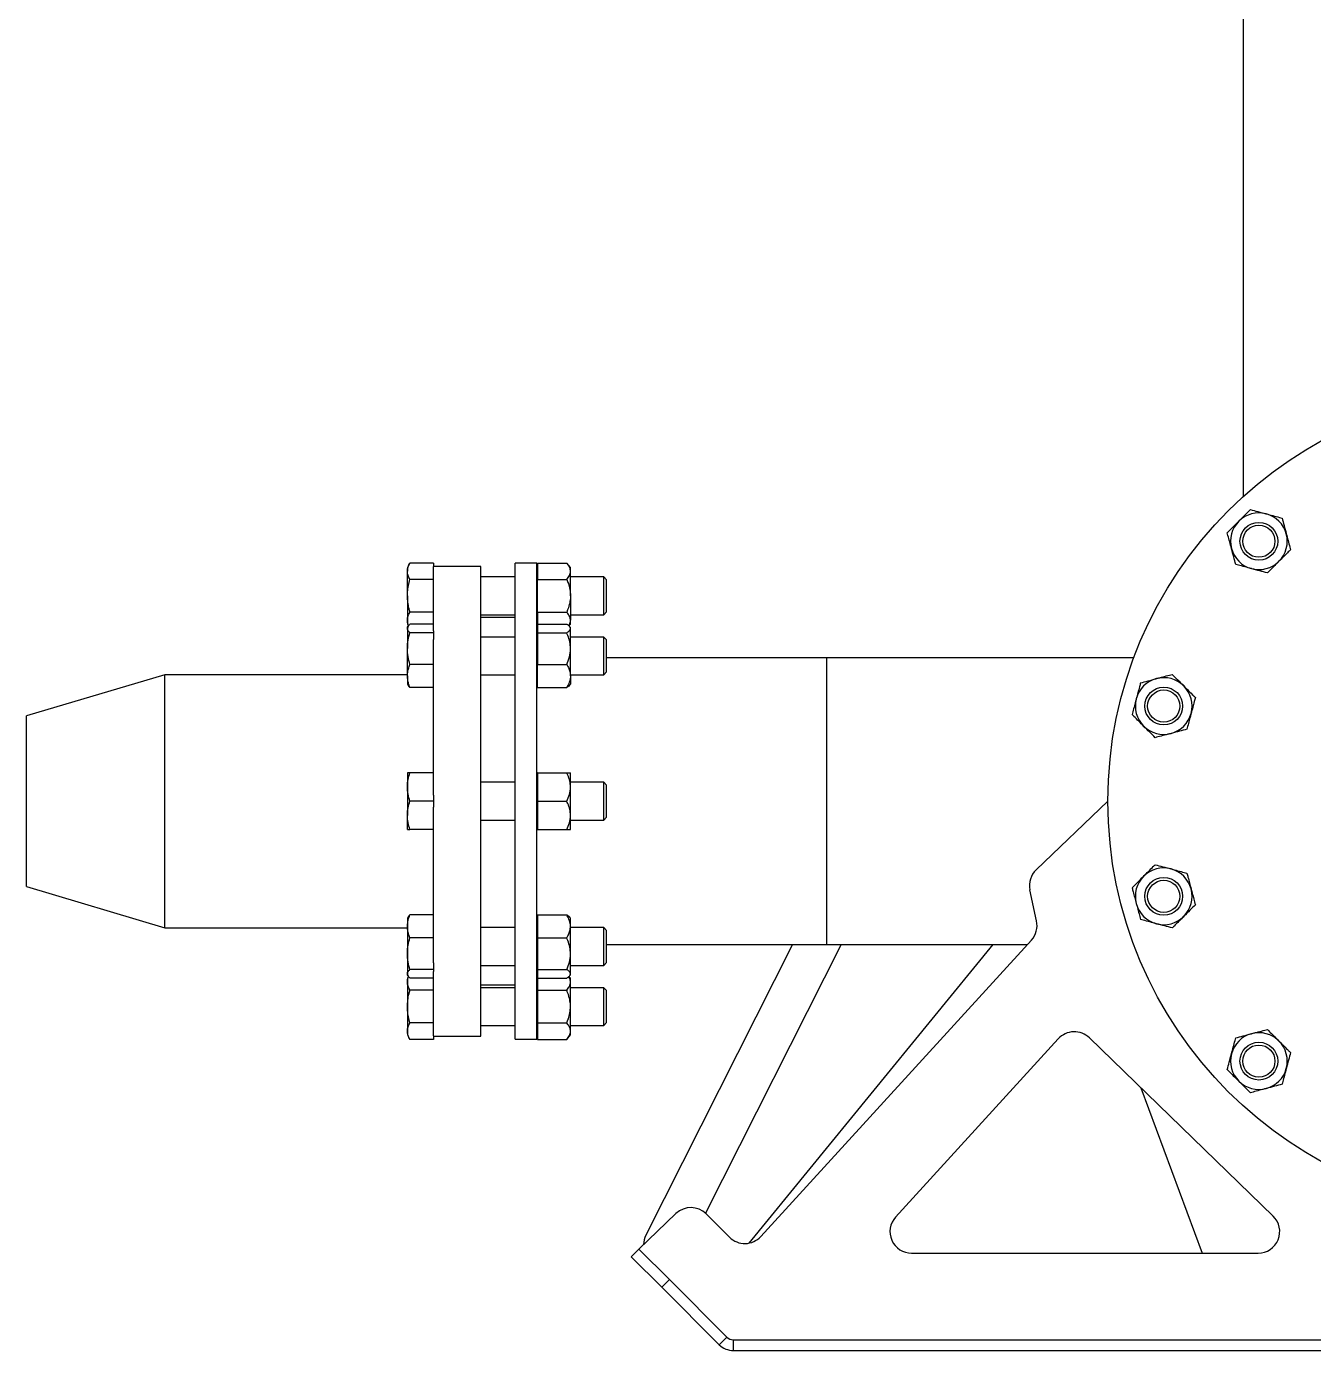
# Model space of a CAD drawing. Header units: inches. Extents: x 0.9 to 28, y -4.2 to 11.7.
# Drawn here: x 16.1094 to 16.4193, y 7.2933 to 7.6123 of the extents above; entities that cross this region are included whole.
import ezdxf

# ---------------------------------------------------------------- set-up
doc = ezdxf.new("R2010")
doc.units = ezdxf.units.IN
doc.header["$MEASUREMENT"] = 0

msp = doc.modelspace()

# ---------------------------------------------------------------- linework, layer by layer
at = {"color": 7, "linetype": 'Continuous', "lineweight": 25}
for p, q in [((16.40239549671963, 7.641804604737763), (16.40239549671963, 7.499027441128295)), ((16.20176460168245, 7.483028391750022), (16.20115427296635, 7.48197127140443)), ((16.20115427296635, 7.48197127140443), (16.20115427296635, 7.48105577833029)), ((16.20744593963302, 7.483028391750022), (16.20176460168245, 7.483028391750022)), ((16.20744593963302, 7.483028391750022), (16.20744593963302, 7.482202352823965)), ((16.21880174671963, 7.482220451194458), (16.20744593963302, 7.482220451194458)), ((16.20744593963302, 7.466652808197016), (16.20744593963302, 7.482202352823965)), ((16.21880174671963, 7.447303989166831), (16.21880174671963, 7.482220451194458)), ((16.2323434133863, 7.482950438071098), (16.22713508005296, 7.482950438071098)), ((16.22713508005296, 7.425658771404431), (16.22713508005296, 7.482950438071098)), ((16.2323434133863, 7.425658771404431), (16.2323434133863, 7.482950438071098)), ((16.23251008005296, 7.481971271404431), (16.2323434133863, 7.481971271404431)), ((16.23251008005296, 7.483028391750022), (16.23251008005296, 7.48105577833029)), ((16.23251008005296, 7.483028391750022), (16.2395152883863, 7.483028391750022)), ((16.24042674671963, 7.481971271404431), (16.2395152883863, 7.483028391750022)), ((16.24042674671963, 7.48105577833029), (16.24042674671963, 7.481971271404431)), ((16.20115427296635, 7.475137938071096), (16.20115427296635, 7.48105577833029)), ((16.20744593963302, 7.479083164910559), (16.20176460168245, 7.479083164910559)), ((16.22713508005297, 7.479695229737764), (16.21880174671963, 7.479695229737764)), ((16.23251008005296, 7.48105577833029), (16.23251008005296, 7.479083164910559)), ((16.23251008005296, 7.479083164910559), (16.2395152883863, 7.479083164910559)), ((16.23251008005296, 7.475137938071096), (16.23251008005296, 7.479083164910559)), ((16.24042674671963, 7.475137938071096), (16.24042674671963, 7.48105577833029)), ((16.24842354379968, 7.479695229737764), (16.24042674671963, 7.479695229737764)), ((16.24911260629968, 7.479006167237764), (16.24842354379968, 7.479695229737764)), ((16.24842354379968, 7.475137938071096), (16.24842354379968, 7.479695229737764)), ((16.24911260629968, 7.475137938071096), (16.24911260629968, 7.479006167237764)), ((16.20115427296635, 7.475137938071096), (16.20115427296635, 7.469220097811903)), ((16.23251008005296, 7.471192711231635), (16.23251008005296, 7.475137938071096)), ((16.24042674671963, 7.475137938071096), (16.24042674671963, 7.469220097811903)), ((16.24842354379969, 7.47058064640443), (16.24842354379968, 7.475137938071096)), ((16.24911260629968, 7.471269708904431), (16.24911260629968, 7.475137938071096)), ((16.20115427296635, 7.469220097811903), (16.20115427296635, 7.468304604737764)), ((16.20744593963302, 7.471192711231635), (16.20176460168245, 7.471192711231635)), ((16.21880174671963, 7.47058064640443), (16.22713508005297, 7.47058064640443)), ((16.22713508005296, 7.469929604737764), (16.21880174671963, 7.469929604737764)), ((16.23251008005296, 7.471192711231635), (16.23251008005296, 7.469220097811903)), ((16.23251008005296, 7.471192711231635), (16.2395152883863, 7.471192711231635)), ((16.23251008005296, 7.469220097811903), (16.23251008005296, 7.468267418671502)), ((16.24042674671963, 7.47058064640443), (16.24842354379969, 7.47058064640443)), ((16.24042674671963, 7.468304604737764), (16.24042674671963, 7.469220097811903)), ((16.24842354379969, 7.47058064640443), (16.24911260629968, 7.471269708904431)), ((16.20115427296635, 7.468304604737764), (16.20140606665749, 7.46786848527168)), ((16.20129790566217, 7.467727938142012), (16.20115427296635, 7.467479159015223)), ((16.20115427296635, 7.467479159015223), (16.20115427296635, 7.467246318828199)), ((16.20115427296635, 7.467246318828199), (16.20115427296635, 7.462414422490091)), ((16.20744593963302, 7.468267418671502), (16.20176460168245, 7.468267418671502)), ((16.20744593963302, 7.466225218984897), (16.20176460168245, 7.466225218984897)), ((16.20744593963302, 7.466652808197016), (16.20744593963302, 7.466225218984897)), ((16.20744593963302, 7.466225218984897), (16.20744593963302, 7.464629434320498)), ((16.2323434133863, 7.468304604737764), (16.23251008005296, 7.468304604737764)), ((16.23251008005296, 7.467479159015223), (16.2323434133863, 7.467479159015223)), ((16.23251008005296, 7.468267418671502), (16.23251008005296, 7.467246318828199)), ((16.23251008005296, 7.468267418671502), (16.2395152883863, 7.468267418671502)), ((16.23251008005296, 7.467246318828199), (16.23251008005296, 7.466225218984897)), ((16.23251008005296, 7.466225218984897), (16.23251008005296, 7.462414422490092)), ((16.23251008005296, 7.466225218984897), (16.2395152883863, 7.466225218984897)), ((16.24004496363337, 7.467861808119057), (16.24042674671963, 7.468304604737764)), ((16.24042674671963, 7.467479159015223), (16.24021283202854, 7.467727259848697)), ((16.24042674671963, 7.467246318828199), (16.24042674671963, 7.467479159015223)), ((16.24042674671963, 7.462414422490092), (16.24042674671963, 7.467246318828199)), ((16.20744593963302, 7.447303989166831), (16.20744593963302, 7.464629434320498)), ((16.22713508005297, 7.465203117348556), (16.21880174671963, 7.465203117348556)), ((16.24842354379968, 7.465203117348558), (16.24042674671963, 7.465203117348556)), ((16.24911260629968, 7.464514054848557), (16.24842354379968, 7.465203117348558)), ((16.24842354379968, 7.457423333840545), (16.24842354379968, 7.465203117348558)), ((16.24911260629968, 7.457910574606957), (16.24911260629968, 7.464514054848557)), ((16.20115427296635, 7.455813929343783), (16.20115427296635, 7.462414422490091)), ((16.23251008005296, 7.462414422490092), (16.23251008005296, 7.458603625995286)), ((16.24042674671963, 7.455813929343783), (16.24042674671963, 7.462414422490092)), ((16.30213508005296, 7.460163979737764), (16.24911260629968, 7.460163979737764)), ((16.37605401179319, 7.460163979737764), (16.30213508005296, 7.460163979737764)), ((16.30213508005296, 7.425658771404431), (16.30213508005296, 7.460163979737764)), ((16.30213508005296, 7.391153563071098), (16.30213508005296, 7.460163979737764)), ((16.20744593963302, 7.458603625995286), (16.20176460168245, 7.458603625995286)), ((16.23251008005296, 7.458603625995286), (16.2395152883863, 7.458603625995286)), ((16.23251008005296, 7.455813929343783), (16.23251008005296, 7.458603625995286)), ((16.24842354379969, 7.456088534015224), (16.24842354379968, 7.457423333840545)), ((16.24842354379969, 7.456088534015224), (16.24911260629968, 7.456777596515224)), ((16.24911260629968, 7.456777596515224), (16.24911260629968, 7.457910574606957)), ((16.14276008005296, 7.456127521404431), (16.10942674671963, 7.446240641942431)), ((16.20115427296635, 7.456127521404431), (16.14276008005296, 7.456127521404431)), ((16.14276008005296, 7.437318657234314), (16.14276008005296, 7.456127521404431)), ((16.20115427296635, 7.455813929343783), (16.20115427296635, 7.453812492348558)), ((16.20115427296635, 7.453812492348558), (16.20129790566217, 7.453563713221769)), ((16.21880174671963, 7.456088534015224), (16.22713508005297, 7.456088534015224)), ((16.2323434133863, 7.453812492348558), (16.23251008005296, 7.453812492348558)), ((16.23251008005296, 7.453024232692279), (16.23251008005296, 7.455813929343783)), ((16.24021283202854, 7.453564391515085), (16.24042674671963, 7.453812492348558)), ((16.24042674671963, 7.456088534015224), (16.24842354379969, 7.456088534015224)), ((16.24042674671963, 7.455813929343783), (16.24042674671963, 7.453812492348558)), ((16.20744593963302, 7.453024232692279), (16.20176460168245, 7.453024232692279)), ((16.23251008005296, 7.453024232692279), (16.2395152883863, 7.453024232692279)), ((16.20744593963302, 7.427089512793392), (16.20744593963302, 7.447303989166831)), ((16.21880174671963, 7.369097091614405), (16.21880174671963, 7.447303989166831)), ((16.10942674671963, 7.433535112266414), (16.10942674671963, 7.446240641942431)), ((16.14276008005296, 7.395190021404431), (16.14276008005296, 7.437318657234314)), ((16.10942674671963, 7.405076900866431), (16.10942674671963, 7.433535112266414)), ((16.20115427296635, 7.432492104737765), (16.20115427296635, 7.429075438071099)), ((16.20744593963302, 7.432492104737765), (16.20176460168245, 7.432492104737765)), ((16.23251008005296, 7.432492104737765), (16.2323434133863, 7.432492104737765)), ((16.23251008005296, 7.432492104737765), (16.23251008005296, 7.429075438071099)), ((16.23251008005296, 7.432492104737765), (16.2395152883863, 7.432492104737765)), ((16.24042674671963, 7.429075438071099), (16.24042674671963, 7.432492104737765)), ((16.20115427296635, 7.429075438071099), (16.20115427296635, 7.422242104737766)), ((16.22713508005297, 7.430216063071098), (16.21880174671963, 7.430216063071098)), ((16.23251008005296, 7.429075438071099), (16.23251008005296, 7.425658771404432)), ((16.24842354379968, 7.430216063071098), (16.24042674671963, 7.430216063071098)), ((16.24042674671963, 7.422242104737766), (16.24042674671963, 7.429075438071099)), ((16.24911260629968, 7.429527000571099), (16.24842354379968, 7.430216063071098)), ((16.24842354379968, 7.421101479737765), (16.24842354379968, 7.430216063071098)), ((16.24911260629968, 7.421790542237765), (16.24911260629968, 7.429527000571099)), ((16.20744593963302, 7.425658771404432), (16.20176460168245, 7.425658771404432)), ((16.20744593963302, 7.427089512793392), (16.20744593963302, 7.425658771404432)), ((16.20744593963302, 7.425658771404432), (16.20744593963302, 7.42422803001547)), ((16.22713508005296, 7.368367104737764), (16.22713508005296, 7.425658771404431)), ((16.2323434133863, 7.368367104737764), (16.2323434133863, 7.425658771404431)), ((16.23251008005296, 7.425658771404432), (16.2395152883863, 7.425658771404432)), ((16.23251008005296, 7.425658771404432), (16.23251008005296, 7.422242104737766)), ((16.30213508005296, 7.391153563071098), (16.30213508005296, 7.425658771404431)), ((16.35255475539576, 7.409145052064494), (16.3698434133863, 7.425658771404431)), ((16.20115427296635, 7.418825438071099), (16.20115427296635, 7.422242104737766)), ((16.20744593963302, 7.386688108488364), (16.20744593963302, 7.42422803001547)), ((16.23251008005296, 7.422242104737766), (16.23251008005296, 7.418825438071099)), ((16.24042674671963, 7.418825438071099), (16.24042674671963, 7.422242104737766)), ((16.24842354379968, 7.421101479737765), (16.24911260629968, 7.421790542237765)), ((16.20744593963302, 7.418825438071099), (16.20176460168245, 7.418825438071099)), ((16.21880174671963, 7.421101479737765), (16.22713508005297, 7.421101479737765)), ((16.2323434133863, 7.418825438071099), (16.23251008005296, 7.418825438071099)), ((16.23251008005296, 7.418825438071099), (16.2395152883863, 7.418825438071099)), ((16.24042674671963, 7.421101479737765), (16.24842354379968, 7.421101479737765)), ((16.10942674671963, 7.405076900866431), (16.14276008005296, 7.395190021404431)), ((16.35265767933062, 7.396809112754942), (16.35105890231378, 7.404290284655973)), ((16.20129685063867, 7.397752002232792), (16.20115427296635, 7.397505050460307)), ((16.20115427296635, 7.397505050460307), (16.20115427296635, 7.395503613465081)), ((16.20744593963302, 7.398293310116584), (16.20176460168245, 7.398293310116584)), ((16.23251008005296, 7.397505050460307), (16.2323434133863, 7.397505050460307)), ((16.23251008005296, 7.398293310116584), (16.23251008005296, 7.395503613465081)), ((16.23251008005296, 7.398293310116584), (16.2395152883863, 7.398293310116584)), ((16.24042674671963, 7.397505050460307), (16.24020734806046, 7.397759511665961)), ((16.24042674671963, 7.395503613465081), (16.24042674671963, 7.397505050460307)), ((16.14276008005296, 7.395190021404431), (16.20115427296635, 7.395190021404431)), ((16.20115427296635, 7.395503613465081), (16.20115427296635, 7.388903120318773)), ((16.20744593963302, 7.392713916813578), (16.20176460168245, 7.392713916813578)), ((16.22713508005297, 7.39522900879364), (16.21880174671963, 7.39522900879364)), ((16.23251008005296, 7.395503613465081), (16.23251008005296, 7.392713916813578)), ((16.23251008005296, 7.392713916813578), (16.23251008005296, 7.388903120318772)), ((16.23251008005296, 7.392713916813578), (16.2395152883863, 7.392713916813578)), ((16.24042674671963, 7.388903120318772), (16.24042674671963, 7.395503613465081)), ((16.24842354379969, 7.39522900879364), (16.24042674671963, 7.39522900879364)), ((16.24911260629968, 7.394539946293639), (16.24842354379969, 7.39522900879364)), ((16.24842354379968, 7.386114425460306), (16.24842354379969, 7.39522900879364)), ((16.24911260629968, 7.386803487960306), (16.24911260629968, 7.394539946293639)), ((16.24911260629968, 7.391153563071098), (16.30213508005296, 7.391153563071098)), ((16.29392210425881, 7.391153563071098), (16.25859821571534, 7.321142939583646)), ((16.30558956662356, 7.391153563071098), (16.27292047096564, 7.326404639606253)), ((16.28341384150519, 7.319207343439908), (16.3422041415751, 7.391153563071098)), ((16.28623354840085, 7.320802172049), (16.35141117776178, 7.392209411314564)), ((16.30213508005296, 7.391153563071098), (16.35044744234528, 7.391153563071098)), ((16.20115427296635, 7.388903120318773), (16.20115427296635, 7.384071223980664)), ((16.20744593963302, 7.386688108488364), (16.20744593963302, 7.385092323823967)), ((16.23251008005296, 7.388903120318772), (16.23251008005296, 7.385092323823967)), ((16.24042674671963, 7.384071223980664), (16.24042674671963, 7.388903120318772)), ((16.24842354379968, 7.386114425460306), (16.24911260629968, 7.386803487960306)), ((16.20115427296635, 7.383838383793639), (16.20115427296635, 7.384071223980664)), ((16.20115427296635, 7.383838383793639), (16.20129685063867, 7.383591432021154)), ((16.2014082055462, 7.383452762201108), (16.20115427296635, 7.383012938071099)), ((16.20744593963302, 7.385092323823967), (16.20176460168245, 7.385092323823967)), ((16.20744593963302, 7.385092323823967), (16.20744593963302, 7.384664734611848)), ((16.20744593963302, 7.369115189984898), (16.20744593963302, 7.384664734611848)), ((16.21880174671963, 7.386114425460306), (16.22713508005297, 7.386114425460306)), ((16.2323434133863, 7.383838383793639), (16.23251008005296, 7.383838383793639)), ((16.23251008005296, 7.385092323823967), (16.2395152883863, 7.385092323823967)), ((16.23251008005296, 7.385092323823967), (16.23251008005296, 7.384071223980664)), ((16.23251008005296, 7.384071223980664), (16.23251008005296, 7.383050124137363)), ((16.24042674671963, 7.383012938071099), (16.24004969478049, 7.383450247448424)), ((16.24020734806046, 7.383583922587984), (16.24042674671963, 7.383838383793639)), ((16.24042674671963, 7.386114425460306), (16.24842354379968, 7.386114425460306)), ((16.24042674671963, 7.383838383793639), (16.24042674671963, 7.384071223980664)), ((16.20115427296635, 7.383012938071099), (16.20115427296635, 7.382097444996958)), ((16.20115427296635, 7.382097444996958), (16.20115427296635, 7.376179604737766)), ((16.20744593963302, 7.383050124137363), (16.20176460168245, 7.383050124137363)), ((16.20744593963302, 7.380124831577228), (16.20176460168245, 7.380124831577228)), ((16.21880174671963, 7.381387938071098), (16.22713508005296, 7.381387938071098)), ((16.22713508005297, 7.380736896404432), (16.21880174671963, 7.380736896404432)), ((16.23251008005296, 7.383012938071099), (16.2323434133863, 7.383012938071099)), ((16.23251008005296, 7.383050124137363), (16.23251008005296, 7.382097444996958)), ((16.23251008005296, 7.383050124137363), (16.2395152883863, 7.383050124137363)), ((16.23251008005296, 7.382097444996958), (16.23251008005296, 7.380124831577228)), ((16.23251008005296, 7.380124831577228), (16.2395152883863, 7.380124831577228)), ((16.23251008005296, 7.380124831577228), (16.23251008005296, 7.376179604737766)), ((16.24042674671963, 7.382097444996958), (16.24042674671963, 7.383012938071099)), ((16.24042674671963, 7.376179604737766), (16.24042674671963, 7.382097444996958)), ((16.24842354379969, 7.380736896404432), (16.24042674671963, 7.380736896404432)), ((16.24911260629968, 7.380047833904432), (16.24842354379969, 7.380736896404432)), ((16.24842354379968, 7.371622313071098), (16.24842354379969, 7.380736896404432)), ((16.24911260629968, 7.372311375571099), (16.24911260629968, 7.380047833904432)), ((16.20115427296635, 7.376179604737766), (16.20115427296635, 7.370261764478572)), ((16.23251008005296, 7.376179604737766), (16.23251008005296, 7.372234377898303)), ((16.24042674671963, 7.370261764478572), (16.24042674671963, 7.376179604737766)), ((16.20744593963302, 7.372234377898303), (16.20176460168245, 7.372234377898303)), ((16.21880174671963, 7.371622313071098), (16.22713508005297, 7.371622313071098)), ((16.23251008005296, 7.372234377898303), (16.23251008005296, 7.370261764478572)), ((16.23251008005296, 7.372234377898303), (16.2395152883863, 7.372234377898303)), ((16.24042674671963, 7.371622313071098), (16.24842354379968, 7.371622313071098)), ((16.24842354379968, 7.371622313071098), (16.24911260629968, 7.372311375571099)), ((16.20115427296635, 7.370261764478572), (16.20115427296635, 7.369346271404432)), ((16.20115427296635, 7.369346271404432), (16.20176460168245, 7.368289151058841)), ((16.20744593963302, 7.368289151058841), (16.20176460168245, 7.368289151058841)), ((16.20744593963302, 7.369115189984898), (16.20744593963302, 7.368289151058841)), ((16.20744593963302, 7.369097091614405), (16.21880174671963, 7.369097091614405)), ((16.22713508005296, 7.368367104737764), (16.2323434133863, 7.368367104737764)), ((16.2323434133863, 7.369346271404432), (16.23251008005296, 7.369346271404432)), ((16.23251008005296, 7.370261764478572), (16.23251008005296, 7.368289151058841)), ((16.23251008005296, 7.368289151058841), (16.2395152883863, 7.368289151058841)), ((16.2395152883863, 7.368289151058841), (16.24042674671963, 7.369346271404432)), ((16.24042674671963, 7.369346271404432), (16.24042674671963, 7.370261764478572)), ((16.35789468334393, 7.36840971715031), (16.3187242862633, 7.325495454329029)), ((16.40962778360442, 7.325723516884615), (16.36536703705501, 7.368637779705896)), ((16.37773376797663, 7.356647264805336), (16.39251112604021, 7.316775897388684)), ((16.25690072131356, 7.31777856928537), (16.26582997047455, 7.326307577993957)), ((16.27311028948105, 7.326224136237483), (16.2787038778812, 7.320630547837332)), ((16.25505929740422, 7.31593714537603), (16.25690072131356, 7.31777856928537)), ((16.25690072131356, 7.31777856928537), (16.26426641695092, 7.31041287364801)), ((16.32257110896427, 7.316775897388684), (16.40600225259431, 7.316775897388684)), ((16.26242499304157, 7.30857144973867), (16.25505929740422, 7.31593714537603)), ((16.26426641695092, 7.31041287364801), (16.26242499304157, 7.30857144973867)), ((16.26426641695092, 7.31041287364801), (16.27809602262742, 7.296583267971505)), ((16.26242499304157, 7.30857144973867), (16.27625459871808, 7.294741844062164)), ((16.27625459871808, 7.294741844062164), (16.27809602262742, 7.296583267971505)), ((16.27964281871127, 7.29594256405535), (16.657960674728, 7.29594256405535)), ((16.27964281871127, 7.293338397388684), (16.27964281871127, 7.29594256405535)), ((16.27964281871127, 7.293338397388684), (16.657960674728, 7.293338397388684))]:
    msp.add_line(p, q, dxfattribs=at)
for centre, radius in [((16.46880174671963, 7.425658771404431), 0.09895833333333474), ((16.40619333380207, 7.488267184321991), 0.004557291666667122), ((16.40619333380207, 7.488267184321991), 0.003868229166667403), ((16.38327706418362, 7.448575041022885), 0.004557291666667893), ((16.38327706418362, 7.448575041022885), 0.003868229166667994), ((16.38327706418362, 7.40274250178598), 0.004557291666667893), ((16.38327706418362, 7.40274250178598), 0.003868229166668109), ((16.40619333380207, 7.363050358486873), 0.004557291666667122), ((16.40619333380207, 7.363050358486873), 0.003868229166667403)]:
    msp.add_circle(centre, radius, dxfattribs=at)
for centre, radius, start, end in [((16.40619333380207, 7.488267184321991), 0.006833333333333294, 74.99999999999353, 134.9999999999947), ((16.40619333380207, 7.488267184321991), 0.006833333333333294, 14.99999999999932, 74.99999999999353), ((16.40619333380207, 7.488267184321991), 0.006833333333333064, 134.9999999999947, 195), ((16.40619333380207, 7.488267184321991), 0.006833333333335409, 315.000000000014, 14.99999999999932), ((16.40619333380207, 7.488267184321991), 0.006833333333333064, 195, 255.0000000000241), ((16.40619333380207, 7.488267184321991), 0.006833333333335409, 255.0000000000241, 315.000000000014), ((16.38327706418362, 7.448575041022885), 0.006833333333333294, 105.0000000000065, 164.9999999999971), ((16.38327706418362, 7.448575041022885), 0.006833333333333294, 45.0000000000053, 105.0000000000065), ((16.38327706418362, 7.448575041022885), 0.006833333333333064, 345.0000000000015, 45.0000000000053), ((16.38327706418362, 7.448575041022885), 0.006833333333333178, 164.9999999999971, 225.000000000006), ((16.38327706418362, 7.448575041022885), 0.006833333333332864, 225.000000000006, 285.0000000000082), ((16.38327706418362, 7.448575041022885), 0.006833333333333064, 285.0000000000082, 345.0000000000015), ((16.35615222658358, 7.405378762489338), 0.005208333333333866, 133.6866918457779, 192.0630380615083), ((16.38327706418362, 7.40274250178598), 0.006833333333333294, 74.99999999999353, 134.9999999999974), ((16.38327706418362, 7.40274250178598), 0.006833333333333294, 14.99999999999569, 74.99999999999353), ((16.38327706418362, 7.40274250178598), 0.006833333333333294, 134.9999999999974, 195.0000000000072), ((16.38327706418362, 7.40274250178598), 0.006833333333332949, 314.999999999993, 14.99999999999569), ((16.38327706418362, 7.40274250178598), 0.006833333333333722, 195.0000000000072, 254.9999999999953), ((16.34756435506081, 7.395720634921576), 0.005208333333334357, 317.6114397998437, 12.06303806151232), ((16.38327706418362, 7.40274250178598), 0.006833333333333722, 254.9999999999953, 314.999999999993), ((16.36174150604489, 7.364898493543298), 0.005208333333334357, 45.88490613485796, 137.6114397998429), ((16.40619333380207, 7.363050358486873), 0.006833333333333722, 105.0000000000055, 165.0000000000007), ((16.40619333380207, 7.363050358486873), 0.006833333333335409, 44.99999999998688, 105.0000000000055), ((16.40619333380207, 7.363050358486873), 0.006833333333335409, 345.0000000000015, 44.99999999998688), ((16.40619333380207, 7.363050358486873), 0.006833333333334781, 165.0000000000007, 224.9999999999824), ((16.40619333380207, 7.363050358486873), 0.006833333333333294, 285.0000000000073, 345.0000000000015), ((16.40619333380207, 7.363050358486873), 0.006833333333334781, 224.9999999999824, 285.0000000000073), ((16.26942744166237, 7.322541288418803), 0.005208333333334213, 44.99999999999996, 133.6866918457847), ((16.40600225259431, 7.321984230722016), 0.005208333333333426, 270.0000000000008, 45.8849061348333), ((16.32257110896427, 7.321984230722016), 0.005208333333334357, 137.6114397998429, 270.0000000000008), ((16.2632481961932, 7.318796790043089), 0.005208333333333367, 153.2267534180624, 179.2264689724854), ((16.28238672569988, 7.324313395656013), 0.005208333333334357, 225.000000000025, 317.6114397998437), ((16.27964281871127, 7.29813006405535), 0.004791666666666305, 225.0000000000158, 270.0000000000008), ((16.27964281871127, 7.29813006405535), 0.002187500000001236, 224.999999999976, 270.0000000000008)]:
    msp.add_arc(centre, radius, start, end, dxfattribs=at)
for points, knots in [([(16.40415113411547, 7.495888777311602), (16.40391494133537, 7.495652584531506), (16.40335613153534, 7.495093774731471), (16.40242490402391, 7.494162547220045), (16.40171891009727, 7.493456553293406), (16.40136143746397, 7.493099080660099)], [0, 0, 0, 0, 0.2654708005955047, 0.6280788300799381, 1, 1, 1, 1]), ([(16.40415113411547, 7.495888777311602), (16.40474347612172, 7.495730059749383), (16.40594973634985, 7.495406843295394), (16.40726756577397, 7.49505373196544), (16.40794361707248, 7.494872584565963), (16.40796193061027, 7.494867677468299)], [0, 0, 0, 0, 0.484195218163577, 0.9860273763411915, 1, 1, 1, 1]), ([(16.40796193061027, 7.494867677468299), (16.40849502588171, 7.49472483502083), (16.40958048063832, 7.494433988295375), (16.41084336388153, 7.494095599750222), (16.41156287029772, 7.493902808587054), (16.41177272710508, 7.493846577624997)], [0, 0, 0, 0, 0.406044674543657, 0.8267623950146683, 1, 1, 1, 1]), ([(16.40136143746397, 7.493099080660099), (16.40129780755638, 7.493035450752513), (16.40088014765368, 7.492617790849812), (16.40010047124762, 7.491838114443748), (16.39923829025492, 7.490975933451058), (16.3987367736707, 7.49047441686683), (16.39857174081246, 7.490309384008596)], [0, 0, 0, 0, 0.06625438873007868, 0.4348867160202224, 0.8140395284738069, 1, 1, 1, 1]), ([(16.41177272710508, 7.493846577624997), (16.4119314446673, 7.493254235618744), (16.41225466112129, 7.492047975390612), (16.41260777245124, 7.490730145966496), (16.41278891985072, 7.490054094667988), (16.41279382694838, 7.490035781130191)], [0, 0, 0, 0, 0.4841952181635764, 0.9860273763411894, 1, 1, 1, 1]), ([(16.39959284065576, 7.486498587513791), (16.3994499982083, 7.487031682785222), (16.39915915148284, 7.488117137541834), (16.39882076293769, 7.489380020785047), (16.39862797177452, 7.49009952720124), (16.39857174081246, 7.490309384008596)], [0, 0, 0, 0, 0.4060446745436621, 0.8267623950146786, 1, 1, 1, 1]), ([(16.41279382694838, 7.490035781130191), (16.41293666939585, 7.489502685858759), (16.41322751612131, 7.488417231102147), (16.41356590466646, 7.487154347858934), (16.41375869582962, 7.486434841442742), (16.41381492679168, 7.486224984635386)], [0, 0, 0, 0, 0.4060446745436628, 0.8267623950146793, 1, 1, 1, 1]), ([(16.40061394049907, 7.482687791018985), (16.40045522293685, 7.483280133025238), (16.40013200648286, 7.484486393253369), (16.39977889515291, 7.485804222677485), (16.39959774775343, 7.486480273975992), (16.39959284065576, 7.486498587513791)], [0, 0, 0, 0, 0.4841952181635734, 0.9860273763411919, 0.9999999999999999, 0.9999999999999999, 0.9999999999999999, 0.9999999999999999]), ([(16.41381492679168, 7.486224984635386), (16.41357873401159, 7.48598879185529), (16.41301992421155, 7.485429982055255), (16.41208869670013, 7.484498754543829), (16.41138270277349, 7.48379276061719), (16.41102523014018, 7.483435287983882)], [0, 0, 0, 0, 0.2654708005955066, 0.62807883007994, 1, 1, 1, 1]), ([(16.20115427296635, 7.48105577833029), (16.20115500202897, 7.481102546094071), (16.20116052199228, 7.481456639601173), (16.20129382598951, 7.482124254498496), (16.20160672076224, 7.482725177239574), (16.20176460168245, 7.483028391750022)], [0, 0, 0, 0, 0.07010571820318945, 0.5307925293048706, 1, 1, 1, 1]), ([(16.24042674671963, 7.48105577833029), (16.24039210530938, 7.481331728748492), (16.24032157066849, 7.48189360147571), (16.23991298503342, 7.482547317945878), (16.23960509110987, 7.482919761873045), (16.2395152883863, 7.483028391750022)], [0, 0, 0, 0, 0.4060446745436295, 0.8267623950146986, 0.9999999999999999, 0.9999999999999999, 0.9999999999999999, 0.9999999999999999]), ([(16.40442473699387, 7.481666691175683), (16.40389164172244, 7.481809533623151), (16.40280618696583, 7.482100380348606), (16.40154330372262, 7.482438768893759), (16.40082379730642, 7.482631560056928), (16.40061394049907, 7.482687791018985)], [0, 0, 0, 0, 0.4060446745436602, 0.8267623950146742, 1, 1, 1, 1]), ([(16.41102523014018, 7.483435287983882), (16.4109616002326, 7.483371658076297), (16.41054394032989, 7.482953998173597), (16.40976426392383, 7.482174321767532), (16.40890208293114, 7.481312140774842), (16.40840056634691, 7.480810624190614), (16.40823553348868, 7.480645591332379)], [0, 0, 0, 0, 0.06625438873008076, 0.4348867160202251, 0.8140395284738102, 1, 1, 1, 1]), ([(16.20176460168245, 7.479083164910559), (16.20159401601774, 7.47940352600201), (16.20124971705137, 7.480050121909366), (16.20118627975105, 7.480718535550535), (16.20115427296635, 7.48105577833029)], [0, 0, 0, 0, 0.495457963477018, 1, 1, 1, 1]), ([(16.20115427296635, 7.475137938071096), (16.20116196723012, 7.475451888406663), (16.20118210012503, 7.476273374295602), (16.20137228414792, 7.477599616803872), (16.20163334206546, 7.478586806886467), (16.20176460168245, 7.479083164910559)], [0, 0, 0, 0, 0.2352153999993363, 0.6154671935981791, 1, 1, 1, 1]), ([(16.2395152883863, 7.479083164910559), (16.23975462195428, 7.479389783695424), (16.24024200687933, 7.480014189936204), (16.24042502694875, 7.48069634864252), (16.2404267013615, 7.481046298545561), (16.24042674671963, 7.48105577833029)], [0, 0, 0, 0, 0.4841952181636056, 0.9860273763412062, 1, 1, 1, 1]), ([(16.2395152883863, 7.479083164910559), (16.23965070459313, 7.478749137877614), (16.23997108654313, 7.477958861479616), (16.2403404641875, 7.476641906903303), (16.24039774379172, 7.475643480717297), (16.24042674671963, 7.475137938071096)], [0, 0, 0, 0, 0.2654708005954878, 0.628078830079939, 1, 1, 1, 1]), ([(16.40823553348868, 7.480645591332379), (16.40764319148242, 7.480804308894598), (16.40643693125429, 7.481127525348587), (16.40511910183018, 7.481480636678542), (16.40444305053167, 7.481661784078019), (16.40442473699387, 7.481666691175683)], [0, 0, 0, 0, 0.4841952181635718, 0.9860273763411899, 1, 1, 1, 1]), ([(16.20176460168245, 7.471192711231635), (16.20168870593722, 7.471469761521861), (16.20147539337155, 7.472248439009689), (16.20121701717629, 7.473562892642368), (16.20117527884215, 7.474610635094527), (16.20115427296635, 7.475137938071096)], [0, 0, 0, 0, 0.2152816572951844, 0.6050705810156057, 1, 1, 1, 1]), ([(16.24042674671963, 7.475137938071096), (16.24042578370443, 7.475047951792817), (16.24041946257574, 7.474457291493959), (16.24027007410501, 7.473354662546241), (16.23990561482561, 7.472135354493156), (16.23961193041136, 7.471426102937986), (16.2395152883863, 7.471192711231635)], [0, 0, 0, 0, 0.06625438873007868, 0.4348867160202366, 0.8140395284738147, 1, 1, 1, 1]), ([(16.20115427296635, 7.469220097811903), (16.20115500202897, 7.469266865575683), (16.20116052199228, 7.469620959082786), (16.20129382598951, 7.47028857398011), (16.20160672076224, 7.470889496721187), (16.20176460168245, 7.471192711231635)], [0, 0, 0, 0, 0.07010571820326228, 0.5307925293049074, 1, 1, 1, 1]), ([(16.20145507888676, 7.467923020014153), (16.20140746388532, 7.468019740377309), (16.20119876208042, 7.468443676400714), (16.20117365325285, 7.468881874187804), (16.20115427296635, 7.469220097811903)], [0, 0, 0, 0, 0.2281484889612796, 1, 1, 1, 1]), ([(16.24042674671963, 7.469220097811903), (16.24039210530938, 7.469496048230106), (16.24032157066849, 7.470057920957322), (16.23991298503342, 7.47071163742749), (16.23960509110987, 7.471084081354658), (16.2395152883863, 7.471192711231635)], [0, 0, 0, 0, 0.4060446745436738, 0.8267623950146372, 1, 1, 1, 1]), ([(16.23997995035932, 7.467919583183011), (16.24004293825228, 7.46800554038588), (16.24034036254658, 7.468411424107364), (16.24042476970278, 7.468860708540369), (16.24042669457677, 7.469210619093133), (16.24042674671963, 7.469220097811903)], [0, 0, 0, 0, 0.2072299012313386, 0.9785246693553263, 1, 1, 1, 1]), ([(16.20115427296635, 7.467246318828199), (16.20115500202897, 7.467270527604125), (16.20116052199228, 7.467453819890896), (16.20129382598951, 7.467799402791339), (16.20160672076224, 7.46811046329139), (16.20176460168245, 7.468267418671502)], [0, 0, 0, 0, 0.070105718203232, 0.5307925293048945, 1, 1, 1, 1]), ([(16.20176460168245, 7.466225218984897), (16.20159401601774, 7.466391050088451), (16.20124971705137, 7.46672575275907), (16.20118627975105, 7.467071749119752), (16.20115427296635, 7.467246318828199)], [0, 0, 0, 0, 0.4954579634769804, 1, 1, 1, 1]), ([(16.20115427296635, 7.462414422490091), (16.20115500202897, 7.462504770871837), (16.20116052199228, 7.463188826998701), (16.20129382598951, 7.46447855994138), (16.20160672076224, 7.465639453531802), (16.20176460168245, 7.466225218984897)], [0, 0, 0, 0, 0.07010571820324583, 0.5307925293049183, 1, 1, 1, 1]), ([(16.24042674671963, 7.467246318828199), (16.24039210530938, 7.467389161275668), (16.24032157066849, 7.467680008001123), (16.23991298503342, 7.468018396546277), (16.23960509110987, 7.468211187709445), (16.2395152883863, 7.468267418671502)], [0, 0, 0, 0, 0.4060446745435894, 0.8267623950146288, 1, 1, 1, 1]), ([(16.2395152883863, 7.466225218984897), (16.23975462195428, 7.466383936547116), (16.24024200687933, 7.466707153001105), (16.24042502694875, 7.467060264331059), (16.2404267013615, 7.467241411730535), (16.24042674671963, 7.467246318828199)], [0, 0, 0, 0, 0.4841952181634809, 0.9860273763411467, 1, 1, 1, 1]), ([(16.24042674671963, 7.462414422490092), (16.24039210530938, 7.462947517761523), (16.24032157066849, 7.464032972518135), (16.23991298503342, 7.465295855761348), (16.23960509110987, 7.46601536217754), (16.2395152883863, 7.466225218984897)], [0, 0, 0, 0, 0.4060446745436596, 0.8267623950146828, 1, 1, 1, 1]), ([(16.20176460168245, 7.458603625995286), (16.20159401601774, 7.459222516099227), (16.20124971705137, 7.460471643471402), (16.20118627975105, 7.461762919468701), (16.20115427296635, 7.462414422490091)], [0, 0, 0, 0, 0.4954579634770053, 1, 1, 1, 1]), ([(16.2395152883863, 7.458603625995286), (16.23975462195428, 7.459195968001538), (16.24024200687933, 7.46040222822967), (16.24042502694875, 7.461720057653787), (16.2404267013615, 7.462396108952294), (16.24042674671963, 7.462414422490092)], [0, 0, 0, 0, 0.484195218163568, 0.9860273763411865, 1, 1, 1, 1]), ([(16.20115427296635, 7.455813929343783), (16.20116196723012, 7.456035925755018), (16.20118210012503, 7.456616803997735), (16.20137228414792, 7.45755459906883), (16.20163334206546, 7.458252647870554), (16.20176460168245, 7.458603625995286)], [0, 0, 0, 0, 0.2352153999993389, 0.6154671935982023, 1, 1, 1, 1]), ([(16.2395152883863, 7.458603625995286), (16.23965070459313, 7.458367433215189), (16.23997108654313, 7.457808623415154), (16.2403404641875, 7.456877395903729), (16.24039774379172, 7.456171401977089), (16.24042674671963, 7.455813929343783)], [0, 0, 0, 0, 0.2654708005954641, 0.628078830079954, 1, 1, 1, 1]), ([(16.20176460168245, 7.453024232692279), (16.20168870593722, 7.453220136831228), (16.20147539337155, 7.453770744963229), (16.20121701717629, 7.454700204040451), (16.20117527884215, 7.455441069833311), (16.20115427296635, 7.455813929343783)], [0, 0, 0, 0, 0.215281657295153, 0.6050705810156004, 1, 1, 1, 1]), ([(16.20131096887525, 7.453571255271358), (16.20131952875663, 7.453546709138836), (16.20138440179193, 7.453360680612166), (16.20158792928196, 7.4531805742987), (16.20176460168245, 7.453024232692279)], [0, 0, 0, 0, 0.1319482176265892, 1, 1, 1, 1]), ([(16.24042674671963, 7.455813929343783), (16.24042578370443, 7.455750299436197), (16.24041946257574, 7.455332639533497), (16.24027007410501, 7.454552963127433), (16.23990561482561, 7.453690782134741), (16.23961193041136, 7.453189265550513), (16.2395152883863, 7.453024232692279)], [0, 0, 0, 0, 0.06625438873006764, 0.4348867160202495, 0.8140395284738354, 1, 1, 1, 1]), ([(16.24020447585631, 7.45357159627928), (16.24007902897716, 7.453444141874773), (16.23989538363018, 7.453257557652833), (16.23960675634814, 7.453080381141733), (16.2395152883863, 7.453024232692279)], [0, 0, 0, 0, 0.6830931532319326, 1, 1, 1, 1]), ([(16.37769767088061, 7.45415443432589), (16.37761121832291, 7.453831788988088), (16.37740667974021, 7.453068440605357), (16.37706582681433, 7.451796360168046), (16.37680741510226, 7.45083195452934), (16.37667657103731, 7.450343637831085)], [0, 0, 0, 0, 0.2654708005955063, 0.6280788300799393, 1, 1, 1, 1]), ([(16.37769767088061, 7.45415443432589), (16.37829001288687, 7.454313151888109), (16.379496273115, 7.454636368342099), (16.38081410253912, 7.454989479672053), (16.38149015383762, 7.45517062707153), (16.38150846737542, 7.455175534169193)], [0, 0, 0, 0, 0.4841952181635778, 0.9860273763411902, 1, 1, 1, 1]), ([(16.38150846737542, 7.455175534169193), (16.38204156264685, 7.455318376616662), (16.38312701740346, 7.455609223342116), (16.38438990064667, 7.45594761188727), (16.38510940706287, 7.456140403050438), (16.38531926387023, 7.456196634012496)], [0, 0, 0, 0, 0.4060446745436574, 0.8267623950146715, 1, 1, 1, 1]), ([(16.38531926387023, 7.456196634012496), (16.38575288831426, 7.455763009568461), (16.3866359320884, 7.454879965794319), (16.38760065018256, 7.453915247700158), (16.38809555408159, 7.453420343801126), (16.38810896052173, 7.453406937360992)], [0, 0, 0, 0, 0.4841952181635785, 0.986027376341191, 1, 1, 1, 1]), ([(16.38810896052173, 7.453406937360992), (16.38849921334569, 7.45301668453703), (16.38929382137685, 7.452222076505873), (16.39021831607491, 7.451297581807813), (16.39074503132793, 7.450770866554788), (16.39089865717323, 7.450617240709489)], [0, 0, 0, 0, 0.4060446745436629, 0.8267623950146807, 1, 1, 1, 1]), ([(16.37667657103731, 7.450343637831085), (16.3766532808747, 7.450256717760883), (16.37650040674016, 7.449686183723651), (16.37621502536881, 7.448621125946236), (16.37589944522283, 7.44744336480756), (16.37571587741258, 7.446758280413087), (16.37565547119401, 7.446532841336279)], [0, 0, 0, 0, 0.06625438873007862, 0.4348867160202246, 0.8140395284738082, 1, 1, 1, 1]), ([(16.39089865717323, 7.450617240709489), (16.39081220461552, 7.450294595371687), (16.39060766603283, 7.449531246988956), (16.39026681310694, 7.448259166551646), (16.39000840139488, 7.447294760912939), (16.38987755732993, 7.446806444214683)], [0, 0, 0, 0, 0.2654708005955059, 0.6280788300799391, 1, 1, 1, 1]), ([(16.37844516784551, 7.443743144684776), (16.37805491502155, 7.44413339750874), (16.37726030699039, 7.444928005539897), (16.37633581229233, 7.445852500237956), (16.37580909703931, 7.44637921549098), (16.37565547119401, 7.446532841336279)], [0, 0, 0, 0, 0.4060446745436639, 0.8267623950146799, 1, 1, 1, 1]), ([(16.38123486449701, 7.440953448033273), (16.38080124005298, 7.441387072477307), (16.37991819627884, 7.44227011625145), (16.37895347818468, 7.443234834345612), (16.37845857428564, 7.443729738244643), (16.37844516784551, 7.443743144684776)], [0, 0, 0, 0, 0.4841952181635714, 0.9860273763411904, 1, 1, 1, 1]), ([(16.38987755732993, 7.446806444214683), (16.38985426716731, 7.446719524144482), (16.38970139303278, 7.44614899010725), (16.38941601166143, 7.445083932329835), (16.38910043151544, 7.443906171191159), (16.3889168637052, 7.443221086796685), (16.38885645748663, 7.442995647719878)], [0, 0, 0, 0, 0.06625438873007884, 0.4348867160202253, 0.8140395284738109, 1, 1, 1, 1]), ([(16.38504566099182, 7.441974547876576), (16.38451256572039, 7.441831705429106), (16.38342711096378, 7.441540858703652), (16.38216422772056, 7.441202470158498), (16.38144472130437, 7.44100967899533), (16.38123486449701, 7.440953448033273)], [0, 0, 0, 0, 0.4060446745436589, 0.8267623950146745, 1, 1, 1, 1]), ([(16.38885645748663, 7.442995647719878), (16.38826411548037, 7.442836930157659), (16.38705785525224, 7.44251371370367), (16.38574002582813, 7.442160602373717), (16.38506397452962, 7.44197945497424), (16.38504566099182, 7.441974547876576)], [0, 0, 0, 0, 0.484195218163572, 0.9860273763411899, 1, 1, 1, 1]), ([(16.20115427296635, 7.429075438071099), (16.20115500202897, 7.429156442214122), (16.20116052199228, 7.429769750159054), (16.20129382598951, 7.430926093081108), (16.20160672076224, 7.431966921800077), (16.20176460168245, 7.432492104737765)], [0, 0, 0, 0, 0.07010571820325003, 0.5307925293049247, 1, 1, 1, 1]), ([(16.20176460168245, 7.432492104737765), (16.20163459254874, 7.432492104737765), (16.2013733454911, 7.432492104737765), (16.20118223951985, 7.432492104737765), (16.20116197013917, 7.432492104737765), (16.20115427296635, 7.432492104737765)], [0, 0, 0, 0, 0.380593487973835, 0.7647841813874737, 1, 1, 1, 1]), ([(16.24042674671963, 7.429075438071099), (16.24039210530938, 7.429553398215793), (16.24032157066849, 7.430526590326719), (16.23991298503342, 7.431658860466797), (16.23960509110987, 7.432303952271622), (16.2395152883863, 7.432492104737765)], [0, 0, 0, 0, 0.4060446745436586, 0.82676239501468, 1, 1, 1, 1]), ([(16.2395152883863, 7.432492104737765), (16.23965070459313, 7.432492104737765), (16.23997108654313, 7.432492104737765), (16.2403404641875, 7.432492104737765), (16.24039774379172, 7.432492104737765), (16.24042674671963, 7.432492104737765)], [0, 0, 0, 0, 0.2654708005954999, 0.6280788300799425, 1, 1, 1, 1]), ([(16.20176460168245, 7.425658771404432), (16.20159401601774, 7.426213653091594), (16.20124971705137, 7.427333590055099), (16.20118627975105, 7.428491316442076), (16.20115427296635, 7.429075438071099)], [0, 0, 0, 0, 0.495457963477025, 1, 1, 1, 1]), ([(16.2395152883863, 7.425658771404432), (16.23975462195428, 7.426189850718373), (16.24024200687933, 7.427271354051967), (16.24042502694875, 7.42845288759013), (16.2404267013615, 7.429059018602301), (16.24042674671963, 7.429075438071099)], [0, 0, 0, 0, 0.4841952181635801, 0.9860273763412215, 1, 1, 1, 1]), ([(16.20115427296635, 7.422242104737766), (16.20115500202897, 7.422323108880788), (16.20116052199228, 7.422936416825721), (16.20129382598951, 7.424092759747775), (16.20160672076224, 7.425133588466743), (16.20176460168245, 7.425658771404432)], [0, 0, 0, 0, 0.07010571820325572, 0.5307925293049063, 1, 1, 1, 1]), ([(16.24042674671963, 7.422242104737766), (16.24039210530938, 7.42272006488246), (16.24032157066849, 7.423693256993387), (16.23991298503342, 7.424825527133464), (16.23960509110987, 7.425470618938289), (16.2395152883863, 7.425658771404432)], [0, 0, 0, 0, 0.4060446745436696, 0.8267623950146623, 1, 1, 1, 1]), ([(16.20176460168245, 7.418825438071099), (16.20159401601774, 7.419380319758259), (16.20124971705137, 7.420500256721766), (16.20118627975105, 7.421657983108743), (16.20115427296635, 7.422242104737766)], [0, 0, 0, 0, 0.4954579634769817, 1, 1, 1, 1]), ([(16.2395152883863, 7.418825438071099), (16.23975462195428, 7.419356517385039), (16.24024200687933, 7.420438020718635), (16.24042502694875, 7.421619554256798), (16.2404267013615, 7.422225685268968), (16.24042674671963, 7.422242104737766)], [0, 0, 0, 0, 0.4841952181635352, 0.9860273763411749, 1, 1, 1, 1]), ([(16.20115427296635, 7.418825438071099), (16.20116196723012, 7.418825438071099), (16.20118210012503, 7.418825438071099), (16.20137228414792, 7.418825438071099), (16.20163334206546, 7.418825438071099), (16.20176460168245, 7.418825438071099)], [0, 0, 0, 0, 0.2352153999993234, 0.6154671935981836, 1, 1, 1, 1]), ([(16.2395152883863, 7.418825438071099), (16.23965070459313, 7.418825438071099), (16.23997108654313, 7.418825438071099), (16.2403404641875, 7.418825438071099), (16.24039774379172, 7.418825438071099), (16.24042674671963, 7.418825438071099)], [0, 0, 0, 0, 0.265470800595477, 0.6280788300799746, 1, 1, 1, 1]), ([(16.37844516784551, 7.407574398124087), (16.37883542066947, 7.407964650948051), (16.37963002870063, 7.408759258979208), (16.38055452339869, 7.409683753677268), (16.38108123865172, 7.410210468930291), (16.38123486449701, 7.410364094775591)], [0, 0, 0, 0, 0.4060446745436569, 0.8267623950146711, 1, 1, 1, 1]), ([(16.38123486449701, 7.410364094775591), (16.38182720650327, 7.410205377213373), (16.3830334667314, 7.409882160759382), (16.38435129615551, 7.409529049429429), (16.38502734745402, 7.409347902029952), (16.38504566099182, 7.409342994932288)], [0, 0, 0, 0, 0.4841952181635769, 0.9860273763411882, 1, 1, 1, 1]), ([(16.38504566099182, 7.409342994932288), (16.38557875626325, 7.40920015248482), (16.38666421101986, 7.408909305759364), (16.38792709426308, 7.40857091721421), (16.38864660067927, 7.408378126051042), (16.38885645748663, 7.408321895088985)], [0, 0, 0, 0, 0.4060446745436606, 0.8267623950146791, 1, 1, 1, 1]), ([(16.37565547119401, 7.404784701472584), (16.37608909563804, 7.405218325916619), (16.37697213941219, 7.406101369690761), (16.37793685750635, 7.407066087784923), (16.37843176140538, 7.407560991683955), (16.37844516784551, 7.407574398124087)], [0, 0, 0, 0, 0.4841952181635785, 0.9860273763411901, 1, 1, 1, 1]), ([(16.38885645748663, 7.408321895088985), (16.38894291004433, 7.407999249751184), (16.38914744862703, 7.407235901368452), (16.38948830155291, 7.405963820931142), (16.38974671326498, 7.404999415292435), (16.38987755732993, 7.404511098594179)], [0, 0, 0, 0, 0.2654708005955059, 0.628078830079939, 1, 1, 1, 1]), ([(16.37565547119401, 7.404784701472584), (16.37574192375171, 7.404462056134783), (16.37594646233441, 7.403698707752051), (16.3762873152603, 7.402426627314741), (16.37654572697236, 7.401462221676034), (16.37667657103731, 7.400973904977779)], [0, 0, 0, 0, 0.2654708005955057, 0.6280788300799386, 1, 1, 1, 1]), ([(16.38987755732993, 7.404511098594179), (16.38990084749254, 7.404424178523977), (16.39005372162708, 7.403853644486746), (16.39033910299843, 7.402788586709331), (16.39065468314441, 7.401610825570655), (16.39083825095466, 7.400925741176181), (16.39089865717323, 7.400700302099374)], [0, 0, 0, 0, 0.06625438873007884, 0.4348867160202253, 0.8140395284738108, 1, 1, 1, 1]), ([(16.37667657103731, 7.400973904977779), (16.37669986119993, 7.400886984907577), (16.37685273533446, 7.400316450870346), (16.37713811670581, 7.39925139309293), (16.37745369685179, 7.398073631954254), (16.37763726466204, 7.39738854755978), (16.37769767088061, 7.397163108482973)], [0, 0, 0, 0, 0.06625438873007931, 0.4348867160202246, 0.8140395284738081, 0.9999999999999999, 0.9999999999999999, 0.9999999999999999, 0.9999999999999999]), ([(16.39089865717323, 7.400700302099374), (16.3904650327292, 7.40026667765534), (16.38958198895505, 7.399383633881198), (16.38861727086089, 7.398418915787036), (16.38812236696186, 7.397924011888005), (16.38810896052173, 7.397910605447871)], [0, 0, 0, 0, 0.4841952181635713, 0.9860273763411896, 1, 1, 1, 1]), ([(16.20115427296635, 7.395503613465081), (16.20117472838384, 7.395871292639384), (16.20121594505824, 7.396612148347384), (16.20147345941631, 7.397541811238235), (16.20168870567411, 7.398097406698328), (16.20176460168245, 7.398293310116584)], [0, 0, 0, 0, 0.3894480145147082, 0.7847188654868258, 1, 1, 1, 1]), ([(16.20176460168245, 7.398293310116584), (16.20157449820654, 7.398128263841068), (16.20136701512235, 7.39794812873246), (16.20131140900607, 7.397761886519854), (16.20130675121663, 7.397746286131444)], [0, 0, 0, 0, 0.9162360230137959, 1, 1, 1, 1]), ([(16.24042674671963, 7.395503613465081), (16.24042578370443, 7.395567243372666), (16.24041946257574, 7.395984903275367), (16.24027007410501, 7.396764579681432), (16.23990561482561, 7.397626760674122), (16.23961193041136, 7.398128277258349), (16.2395152883863, 7.398293310116584)], [0, 0, 0, 0, 0.06625438873012657, 0.4348867160202246, 0.8140395284737888, 1, 1, 1, 1]), ([(16.2395152883863, 7.398293310116584), (16.2397870115545, 7.398136075406498), (16.24009346784005, 7.397958742109779), (16.24018218620567, 7.397768094177861), (16.24019224136051, 7.397746486538198)], [0, 0, 0, 0, 0.8866620820565622, 1, 1, 1, 1]), ([(16.38150846737542, 7.396142008639671), (16.38097537210399, 7.39628485108714), (16.37988991734738, 7.396575697812595), (16.37862703410416, 7.396914086357748), (16.37790752768797, 7.397106877520916), (16.37769767088061, 7.397163108482973)], [0, 0, 0, 0, 0.4060446745436613, 0.826762395014677, 1, 1, 1, 1]), ([(16.38531926387022, 7.395120908796368), (16.38472692186397, 7.395279626358587), (16.38352066163584, 7.395602842812577), (16.38220283221172, 7.395955954142531), (16.38152678091322, 7.396137101542007), (16.38150846737542, 7.396142008639671)], [0, 0, 0, 0, 0.4841952181635717, 0.9860273763411898, 1, 1, 1, 1]), ([(16.38810896052173, 7.397910605447871), (16.38771870769776, 7.397520352623908), (16.38692409966661, 7.396725744592752), (16.38599960496855, 7.395801249894692), (16.38547288971552, 7.395274534641668), (16.38531926387022, 7.395120908796368)], [0, 0, 0, 0, 0.4060446745436597, 0.8267623950146747, 1, 1, 1, 1]), ([(16.20176460168245, 7.392713916813578), (16.20163459254874, 7.393061272537994), (16.2013733454911, 7.393759267043265), (16.20118223951985, 7.394697021907074), (16.20116197013917, 7.395281617050056), (16.20115427296635, 7.395503613465081)], [0, 0, 0, 0, 0.3805934879738965, 0.7647841813874802, 1, 1, 1, 1]), ([(16.20115427296635, 7.388903120318773), (16.20115500202897, 7.388993468700518), (16.20116052199228, 7.389677524827382), (16.20129382598951, 7.390967257770061), (16.20160672076224, 7.392128151360483), (16.20176460168245, 7.392713916813578)], [0, 0, 0, 0, 0.07010571820324263, 0.5307925293049279, 1, 1, 1, 1]), ([(16.2395152883863, 7.392713916813578), (16.23965070459313, 7.392950109593674), (16.23997108654313, 7.39350891939371), (16.2403404641875, 7.394440146905135), (16.24039774379172, 7.395146140831773), (16.24042674671963, 7.395503613465081)], [0, 0, 0, 0, 0.2654708005955239, 0.6280788300799535, 1, 1, 1, 1]), ([(16.24042674671963, 7.388903120318772), (16.24039210530938, 7.389436215590205), (16.24032157066849, 7.390521670346816), (16.23991298503342, 7.391784553590029), (16.23960509110987, 7.392504060006221), (16.2395152883863, 7.392713916813578)], [0, 0, 0, 0, 0.406044674543663, 0.8267623950146907, 1, 1, 1, 1]), ([(16.20176460168245, 7.385092323823967), (16.20159401601774, 7.385711213927909), (16.20124971705137, 7.386960341300083), (16.20118627975105, 7.388251617297382), (16.20115427296635, 7.388903120318773)], [0, 0, 0, 0, 0.4954579634770156, 1, 1, 1, 1]), ([(16.2395152883863, 7.385092323823967), (16.23975462195428, 7.385684665830219), (16.24024200687933, 7.386890926058351), (16.24042502694875, 7.388208755482466), (16.2404267013615, 7.388884806780975), (16.24042674671963, 7.388903120318772)], [0, 0, 0, 0, 0.4841952181635555, 0.9860273763412066, 1, 1, 1, 1]), ([(16.20115427296635, 7.384071223980664), (16.20115500202897, 7.384095432756591), (16.20116052199228, 7.384278725043361), (16.20129382598951, 7.384624307943804), (16.20160672076224, 7.384935368443855), (16.20176460168245, 7.385092323823967)], [0, 0, 0, 0, 0.0701057182032326, 0.5307925293048961, 0.9999999999999999, 0.9999999999999999, 0.9999999999999999, 0.9999999999999999]), ([(16.20176460168245, 7.383050124137363), (16.20159401601774, 7.383215955240917), (16.20124971705137, 7.383550657911535), (16.20118627975105, 7.383896654272216), (16.20115427296635, 7.384071223980664)], [0, 0, 0, 0, 0.4954579634770254, 1, 1, 1, 1]), ([(16.20115427296635, 7.382097444996958), (16.20115511142004, 7.382144201245589), (16.20116145961764, 7.38249820756786), (16.20122678579404, 7.382939213167893), (16.20141342680841, 7.383319661080915), (16.20145357727554, 7.383401503549875)], [0, 0, 0, 0, 0.106696289578774, 0.8078312991354492, 1, 1, 1, 1]), ([(16.24042674671963, 7.384071223980664), (16.24039210530938, 7.384214066428133), (16.24032157066849, 7.384504913153588), (16.23991298503342, 7.384843301698742), (16.23960509110987, 7.38503609286191), (16.2395152883863, 7.385092323823967)], [0, 0, 0, 0, 0.4060446745436712, 0.8267623950147079, 1, 1, 1, 1]), ([(16.2395152883863, 7.383050124137363), (16.23975462195428, 7.38320884169958), (16.24024200687933, 7.38353205815357), (16.24042502694875, 7.383885169483523), (16.2404267013615, 7.384066316883001), (16.24042674671963, 7.384071223980664)], [0, 0, 0, 0, 0.4841952181635635, 0.9860273763411452, 1, 1, 1, 1]), ([(16.24042674671963, 7.382097444996958), (16.24040121571645, 7.382374659669754), (16.24036031735132, 7.382818732580816), (16.24008385544629, 7.383239824281134), (16.239979976229, 7.383398047441145)], [0, 0, 0, 0, 0.6242548597082762, 0.9999999999999999, 0.9999999999999999, 0.9999999999999999, 0.9999999999999999]), ([(16.20176460168245, 7.380124831577228), (16.20159401601774, 7.380445192668679), (16.20124971705137, 7.381091788576034), (16.20118627975105, 7.381760202217204), (16.20115427296635, 7.382097444996958)], [0, 0, 0, 0, 0.4954579634769772, 1, 1, 1, 1]), ([(16.20115427296635, 7.376179604737766), (16.20117472838384, 7.376699581612668), (16.20121594505824, 7.377747309802682), (16.20147345941631, 7.379062051671358), (16.20168870567411, 7.379847782306216), (16.20176460168245, 7.380124831577228)], [0, 0, 0, 0, 0.3894480145147177, 0.7847188654868438, 1, 1, 1, 1]), ([(16.2395152883863, 7.380124831577228), (16.23975462195428, 7.380431450362092), (16.24024200687933, 7.381055856602873), (16.24042502694875, 7.381738015309189), (16.2404267013615, 7.382087965212229), (16.24042674671963, 7.382097444996958)], [0, 0, 0, 0, 0.4841952181635679, 0.9860273763412036, 1, 1, 1, 1]), ([(16.24042674671963, 7.376179604737766), (16.24042578370443, 7.376269591016046), (16.24041946257574, 7.376860251314904), (16.24027007410501, 7.377962880262622), (16.23990561482561, 7.379182188315706), (16.23961193041136, 7.379891439870876), (16.2395152883863, 7.380124831577228)], [0, 0, 0, 0, 0.06625438873007884, 0.4348867160202377, 0.8140395284738167, 1, 1, 1, 1]), ([(16.20176460168245, 7.372234377898303), (16.20163459254874, 7.37272561307474), (16.2013733454911, 7.373712726370558), (16.20118223951985, 7.375038912017136), (16.20116197013917, 7.375865654396838), (16.20115427296635, 7.376179604737766)], [0, 0, 0, 0, 0.3805934879738661, 0.7647841813874847, 1, 1, 1, 1]), ([(16.2395152883863, 7.372234377898303), (16.23965070459313, 7.372568404931249), (16.23997108654313, 7.373358681329247), (16.2403404641875, 7.374675635905559), (16.24039774379172, 7.375674062091566), (16.24042674671963, 7.376179604737766)], [0, 0, 0, 0, 0.2654708005954878, 0.628078830079939, 1, 1, 1, 1]), ([(16.20115427296635, 7.370261764478572), (16.20115500202897, 7.370308532242351), (16.20116052199228, 7.370662625749455), (16.20129382598951, 7.371330240646778), (16.20160672076224, 7.371931163387854), (16.20176460168245, 7.372234377898303)], [0, 0, 0, 0, 0.07010571820326254, 0.5307925293049063, 1, 1, 1, 1]), ([(16.24042674671963, 7.370261764478572), (16.24039210530938, 7.370537714896773), (16.24032157066849, 7.37109958762399), (16.23991298503342, 7.371753304094159), (16.23960509110987, 7.372125748021326), (16.2395152883863, 7.372234377898303)], [0, 0, 0, 0, 0.4060446745436737, 0.8267623950147118, 0.9999999999999999, 0.9999999999999999, 0.9999999999999999, 0.9999999999999999]), ([(16.40442473699387, 7.369650851633182), (16.4049578322653, 7.36979369408065), (16.40604328702192, 7.370084540806105), (16.40730617026513, 7.370422929351259), (16.40802567668132, 7.370615720514427), (16.40823553348868, 7.370671951476483)], [0, 0, 0, 0, 0.4060446745436632, 0.8267623950146801, 1, 1, 1, 1]), ([(16.40823553348868, 7.370671951476483), (16.40847172626878, 7.370435758696388), (16.40903053606881, 7.369876948896352), (16.40996176358023, 7.368945721384927), (16.41066775750688, 7.368239727458287), (16.41102523014018, 7.36788225482498)], [0, 0, 0, 0, 0.2654708005955052, 0.6280788300799395, 1, 1, 1, 1]), ([(16.20176460168245, 7.368289151058841), (16.20159401601774, 7.368609512150291), (16.20124971705137, 7.369256108057647), (16.20118627975105, 7.369924521698817), (16.20115427296635, 7.370261764478572)], [0, 0, 0, 0, 0.4954579634770563, 1, 1, 1, 1]), ([(16.2395152883863, 7.368289151058841), (16.23975462195428, 7.368595769843706), (16.24024200687933, 7.369220176084486), (16.24042502694875, 7.369902334790801), (16.2404267013615, 7.370252284693842), (16.24042674671963, 7.370261764478572)], [0, 0, 0, 0, 0.4841952181635658, 0.9860273763412023, 1, 1, 1, 1]), ([(16.39959284065576, 7.364818955295073), (16.39973568310323, 7.365352050566505), (16.40002652982869, 7.366437505323117), (16.40036491837384, 7.36770038856633), (16.40055770953701, 7.368419894982523), (16.40061394049907, 7.368629751789879)], [0, 0, 0, 0, 0.4060446745436571, 0.8267623950146713, 1, 1, 1, 1]), ([(16.40061394049907, 7.368629751789879), (16.40120628250532, 7.368788469352097), (16.40241254273345, 7.369111685806087), (16.40373037215756, 7.369464797136041), (16.40440642345607, 7.369645944535518), (16.40442473699387, 7.369650851633182)], [0, 0, 0, 0, 0.4841952181635793, 0.9860273763411901, 1, 1, 1, 1]), ([(16.41102523014018, 7.36788225482498), (16.41108886004777, 7.367818624917396), (16.41150651995047, 7.367400965014694), (16.41228619635653, 7.366621288608631), (16.41314837734922, 7.36575910761594), (16.41364989393345, 7.365257591031712), (16.41381492679168, 7.365092558173478)], [0, 0, 0, 0, 0.06625438873008088, 0.4348867160202259, 0.8140395284738117, 1, 1, 1, 1]), ([(16.39857174081246, 7.361008158800267), (16.39873045837468, 7.361600500806521), (16.39905367482867, 7.362806761034652), (16.39940678615862, 7.364124590458768), (16.3995879335581, 7.364800641757276), (16.39959284065576, 7.364818955295073)], [0, 0, 0, 0, 0.484195218163577, 0.9860273763411915, 1, 1, 1, 1]), ([(16.41381492679168, 7.365092558173478), (16.41365620922947, 7.364500216167224), (16.41333299277548, 7.363293955939094), (16.41297988144552, 7.361976126514977), (16.41279873404605, 7.361300075216469), (16.41279382694838, 7.361281761678672)], [0, 0, 0, 0, 0.4841952181635703, 0.9860273763411893, 1, 1, 1, 1]), ([(16.39857174081246, 7.361008158800267), (16.39880793359256, 7.360771966020172), (16.39936674339259, 7.360213156220136), (16.40029797090402, 7.359281928708711), (16.40100396483066, 7.358575934782072), (16.40136143746396, 7.358218462148765)], [0, 0, 0, 0, 0.2654708005955047, 0.6280788300799381, 1, 1, 1, 1]), ([(16.41279382694838, 7.361281761678672), (16.41265098450091, 7.36074866640724), (16.41236013777545, 7.359663211650628), (16.4120217492303, 7.358400328407415), (16.41182895806714, 7.357680821991223), (16.41177272710508, 7.357470965183866)], [0, 0, 0, 0, 0.4060446745436588, 0.826762395014672, 1, 1, 1, 1]), ([(16.40136143746396, 7.358218462148765), (16.40142506737155, 7.358154832241179), (16.40184272727425, 7.357737172338478), (16.40262240368031, 7.356957495932415), (16.40348458467301, 7.356095314939724), (16.40398610125723, 7.355593798355495), (16.40415113411547, 7.355428765497262)], [0, 0, 0, 0, 0.0662543887300768, 0.4348867160202251, 0.8140395284738083, 1, 1, 1, 1]), ([(16.40796193061027, 7.356449865340564), (16.40742883533884, 7.356307022893095), (16.40634338058223, 7.356016176167641), (16.40508049733901, 7.355677787622486), (16.40436099092282, 7.355484996459319), (16.40415113411547, 7.355428765497262)], [0, 0, 0, 0, 0.4060446745436625, 0.8267623950146794, 1, 1, 1, 1]), ([(16.41177272710508, 7.357470965183866), (16.41118038509883, 7.357312247621648), (16.40997412487069, 7.356989031167658), (16.40865629544658, 7.356635919837705), (16.40798024414807, 7.356454772438227), (16.40796193061027, 7.356449865340564)], [0, 0, 0, 0, 0.4841952181635715, 0.9860273763411928, 1, 1, 1, 1])]:
    msp.add_open_spline(points, degree=3, knots=knots, dxfattribs=at)

doc.saveas('drawing.dxf')
